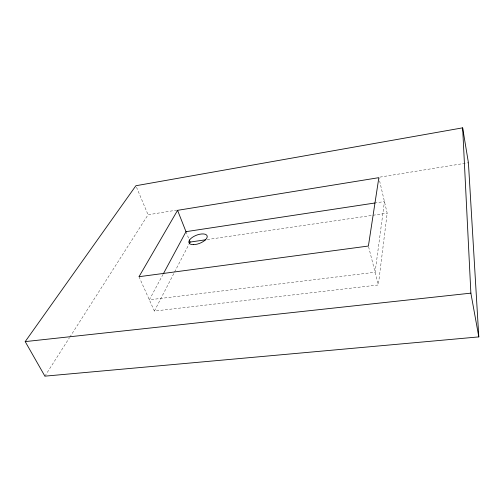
<?xml version="1.0" encoding="UTF-8"?>
<svg xmlns="http://www.w3.org/2000/svg" width="504" height="504" viewBox="0 0 504 504"><rect width="100%" height="100%" fill="white"/><g stroke="black" fill="none" stroke-linecap="round" stroke-linejoin="round"><path stroke-width="0.38" stroke-dasharray="2.52 1.89" d="M138.997 276.709L154.375 311.062L378.34 284.962L387.173 213.179L379.021 178.416M154.375 311.062L174.227 272.733M174.592 272.034L189.025 244.157M163.044 274.352L149.348 299.823L375.096 272.255L384.451 201.55L375.889 202.854M44.894 376.16L69.413 337.8M69.842 337.138L148.063 214.773L176.759 210.111M379.991 177.106L468.418 162.742M207.245 239.558L387.173 213.179M136.496 187.192L148.063 214.773M185.995 231.664L189.013 239.293M368.588 246.784L378.34 284.962"/><path stroke-width="0.76" d="M189.384 243.463L190.109 242.065L189.284 239.986M163.416 273.659L185.995 231.664L177.566 210.332L378.851 177.666L368.399 246.034L138.997 276.709L177.566 210.332M25.2 341.605L135.885 185.743L462.647 127.84L468.418 162.742L478.8 336.899L44.894 376.16L25.2 341.605L470.875 293.145L478.8 336.899M185.995 231.664L375.108 202.967M190.109 242.065L205.689 239.784M462.647 127.84L470.875 293.145M193.309 244.654A9.708 4.372 -21 0 0 207.232 236.641A9.708 4.372 -21 0 0 193.561 236.584A9.708 4.372 -21 0 0 193.309 244.654"/></g></svg>
